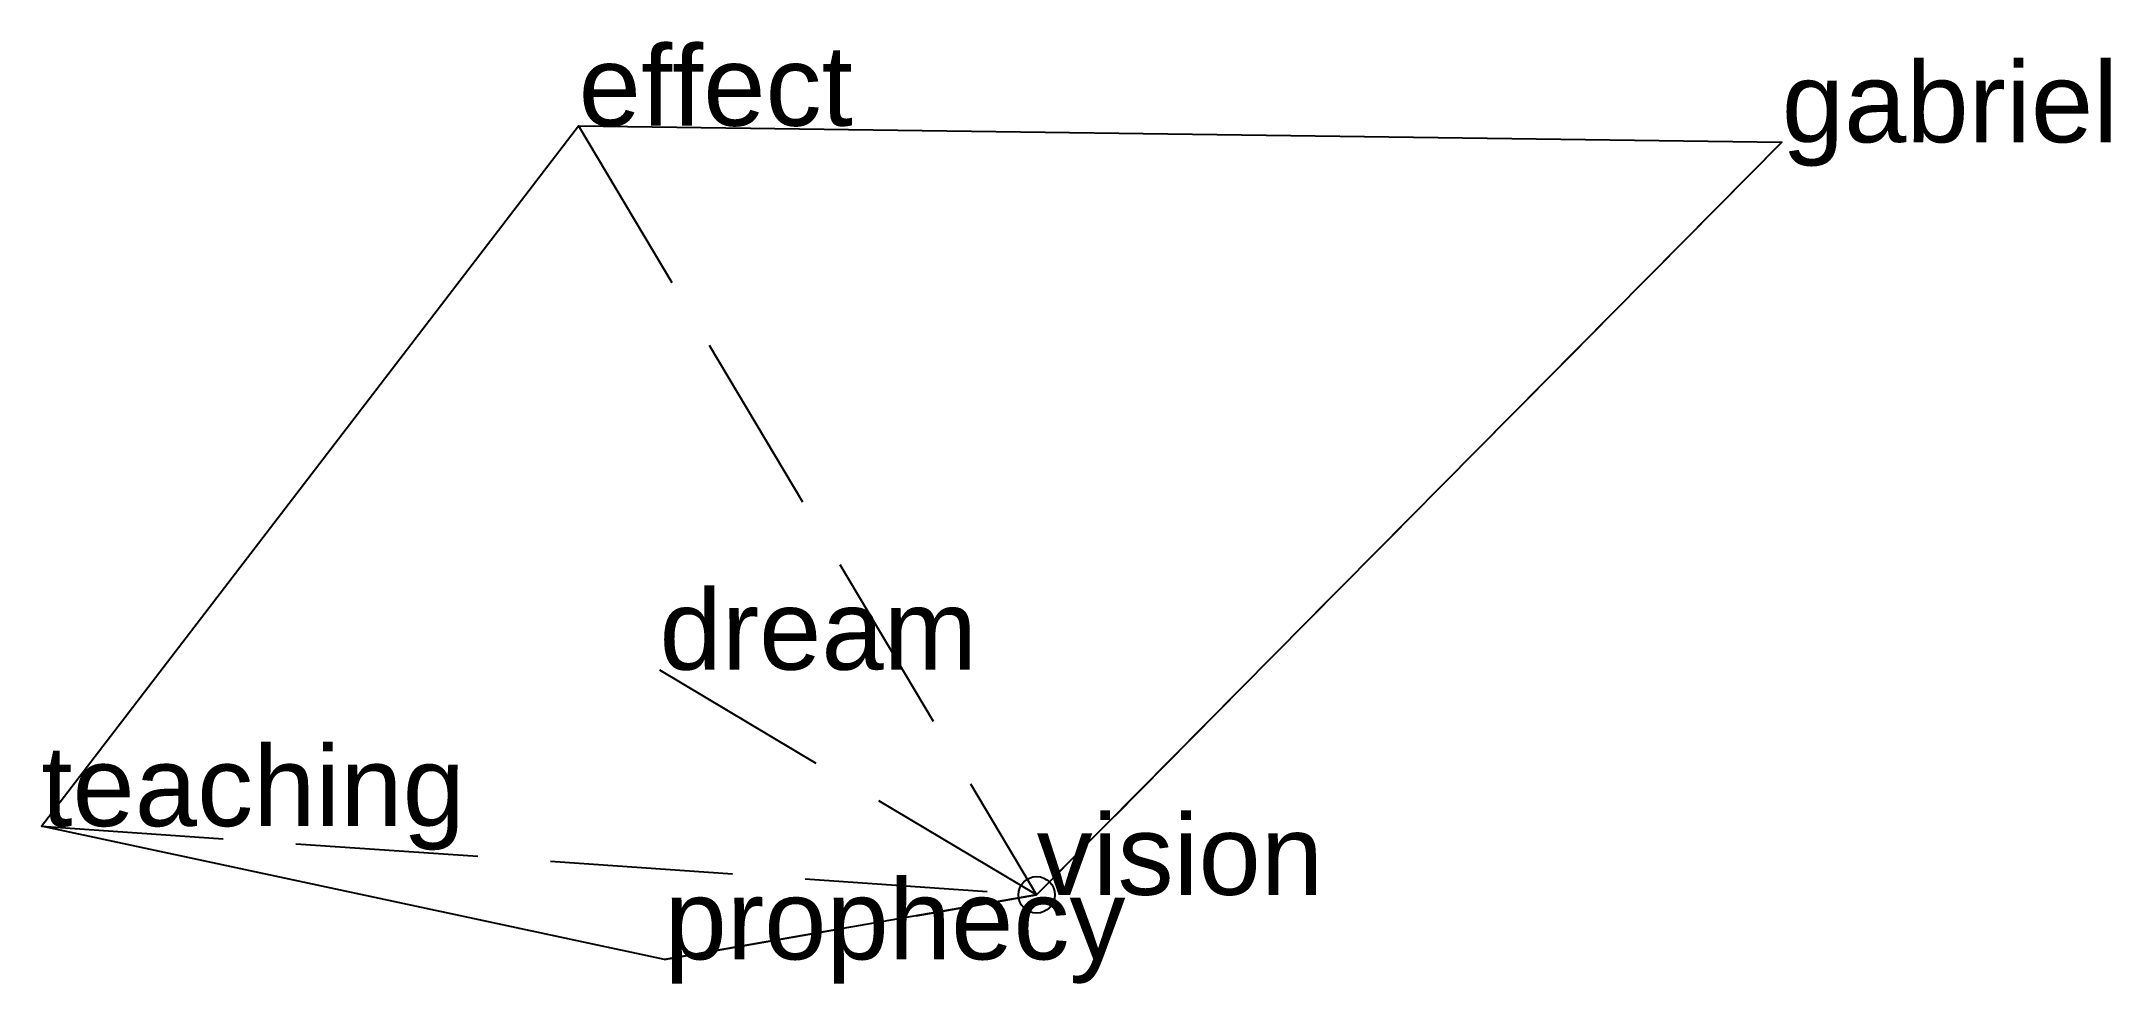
# Model space of a CAD drawing. Extents: x -1.36 to 1.47, y -0.12 to 1.17.
import ezdxf

# ---------------------------------------------------------------- set-up
doc = ezdxf.new("R2010")
doc.units = 0
doc.linetypes.add('DASHED2', pattern=[0.3, 0.25, -0.05])
doc.layers.add('TEXT', color=1, linetype='CONTINUOUS')
doc.styles.get("Standard").update_dxf_attribs({"font": 'arial.ttf'})

msp = doc.modelspace()

# ---------------------------------------------------------------- linework, layer by layer
at = {"linetype": 'DASHED2'}
for p in [(-0.6281, 1.0544), (1.0218, 1.0317), (-0.5173, 0.3087), (-1.3649, 0.0942), (-0.5103, -0.0885), (0, 0)]:
    msp.add_line(p, (0, 0), dxfattribs=at)
msp.add_circle((0, 0), 0.025)
at = {"layer": 'OUTLINE', "linetype": 'CONTINUOUS'}
msp.add_polyline3d([(-0.5103, -0.0885, 0), (-1.3649, 0.0942, 0), (-0.6281, 1.0544, 0), (1.0218, 1.0317, 0), (0, 0, 0), (-0.5103, -0.0885, 0)], close=True, dxfattribs=at)

# ---------------------------------------------------------------- texts
at = {"layer": 'TEXT'}
for s, p in [('effect', (-0.6281, 1.0544)), ('gabriel', (1.0218, 1.0317)), ('dream', (-0.5173, 0.3087)), ('teaching', (-1.3649, 0.0942)), ('vision', (0, 0)), ('prophecy', (-0.5103, -0.0885))]:
    msp.add_text(s, height=0.11, dxfattribs=at).set_placement(p)

doc.saveas('drawing.dxf')
